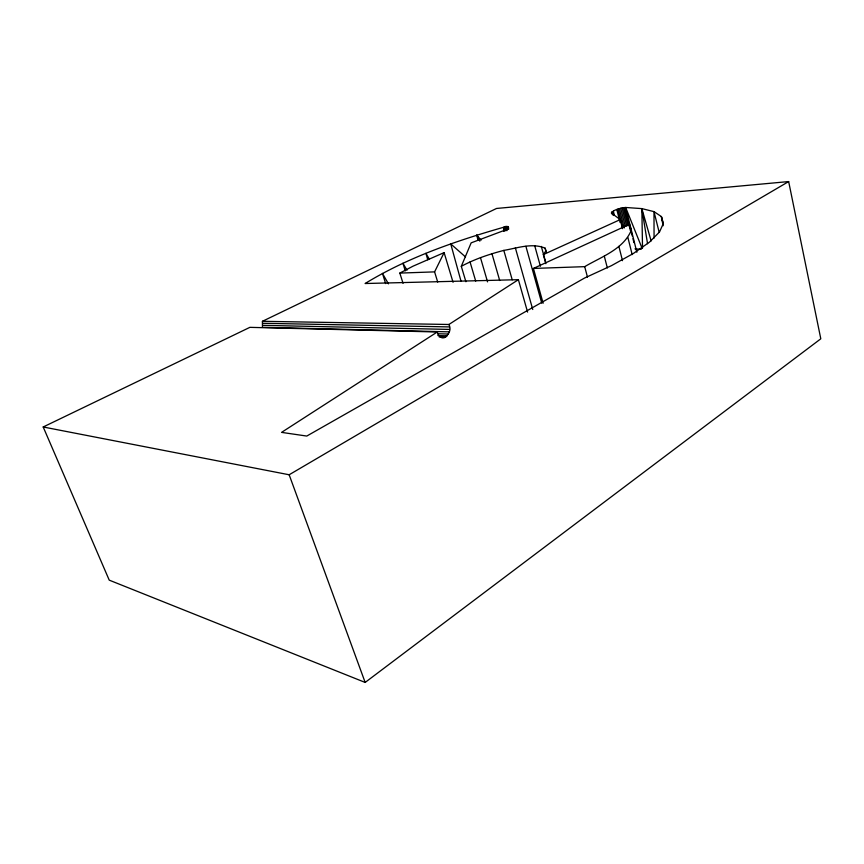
<?xml version="1.0" encoding="UTF-8"?>
<svg xmlns="http://www.w3.org/2000/svg" width="864" height="864" viewBox="0 0 864 864"><rect width="100%" height="100%" fill="white"/><g stroke="black" fill="none" stroke-linecap="round" stroke-linejoin="round"><path stroke-width="1.3" d="M449.14 331.852L262.44 327.316L262.429 321.3L496.541 208.462L788.659 181.57L820.8 338.807L365.159 682.43L109.231 580.144L43.2 426.978L249.88 327.348L437.292 331.981C440.662 344.38 453.827 333.191 448.902 324.486L518.389 279.688L527.591 312.109M465.901 281.729L461.3 266.317L471.15 242.86L505.343 230.008C511.11 228.69 508.28 224.532 503.572 227.275C455.652 241.013 407.83 257.396 365.105 283.522L518.389 279.688M533.423 268.445L584.701 266.652C601.322 256.813 623.43 249.318 631.357 230.148L629.381 224.338L533.423 268.445L543.132 303.242M437.724 282.107L434.592 271.879L444.107 252.623L453.071 282.312M545.864 263.693L543.359 254.588L545.875 250.938L545.141 248.162C532.04 242.611 517.158 248.152 503.82 250.398C489.164 254.243 474.671 259.092 461.3 266.317M437.292 331.981L281.567 432.378L306.763 436.061L584.561 278.035L611.496 265.626L633.398 253.465L649.534 242.093L659.524 231.952L663.379 223.366L661.37 216.551L653.983 211.626L641.844 208.613L625.666 207.479C620.914 208.051 614.066 209.347 611.334 213.008L620.244 219.596L622.523 228.679M43.2 426.978L289.159 474.768L788.659 181.57M403.056 283.349L399.827 273.089L413.057 266.166L444.107 252.623M543.359 254.588L620.244 219.596M399.827 273.089L434.592 271.879M634.975 248.854L641.239 249.286M262.429 321.3L448.902 324.486M262.883 323.287L449.41 326.916M262.894 325.339L449.496 329.422M437.638 333.742L448.384 334.033M437.854 335.556L447.271 335.826M439.139 336.906L445.867 337.1M441.59 337.705L444.28 337.781M465.512 256.932L450.738 243.886L461.03 281.286M477.954 240.365L476.831 235.138L481.054 240.181M429.278 259.06L425.898 253.325L427.766 259.783M407.009 270.194L402.926 263.228L405.259 270.918M388.454 283.856L382.439 273.38L385.668 283.597M476.831 235.138L479.844 241.164M642.049 248.162L625.666 207.479L636.865 252.245M289.159 474.768L365.159 682.43M470.038 261.922L475.708 281.102M480.47 257.634L487.555 281.869M491.962 253.724L499.694 280.498M642.524 248.087L641.844 208.613L651.143 240.97M503.82 250.398L512.212 279.796M507.989 226.541L508.712 229.111M507.125 226.573L507.848 229.144M506.056 226.724L507.146 230.569M504.857 226.951L505.948 230.807M504.662 231.12L503.572 227.275L503.68 231.26M515.365 247.871L532.753 309.485M525.895 246.305L541.76 303.145M534.74 245.808L540.4 266.242M545.141 248.162L546.21 252.072M541.318 246.424L545.573 261.9M584.701 266.652L587.466 277.074M604.314 256.208L607.349 267.948M618.872 246.37L622.501 260.68M616.831 209.596L620.082 222.48M613.321 211.172L614.304 215.039M612.425 211.615L613.408 215.492M611.744 212.036L612.403 214.628M659.189 232.373L653.983 211.626L654.07 238.086M622.112 207.922L626.627 225.979M620.708 208.256L625.234 226.303M627.912 237.568L632.178 254.588M619.315 208.667L624.164 227.999M617.998 209.12L622.534 227.156M629.381 224.338L632.308 236.077M632.966 238.691L633.938 242.6M624.65 207.522L630.461 230.774M623.452 207.673L627.966 225.742M663.282 224.424L661.37 216.551L663.131 225.763M641.844 208.613L647.546 243.724"/></g></svg>
